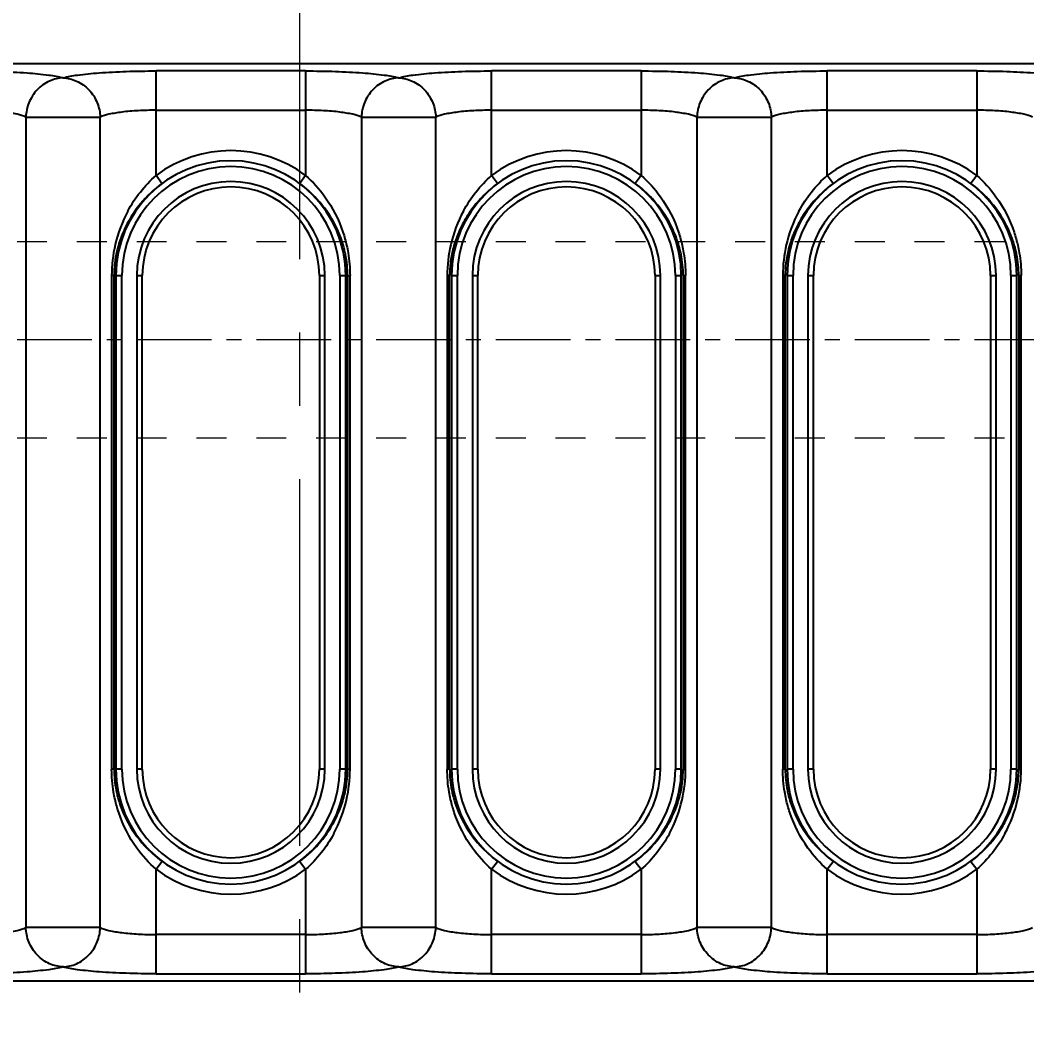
# Model space of a CAD drawing. Header units: millimetres. Extents: x 699 to 6116, y -3115 to -1923.
# Drawn here: x 1031.6 to 1082.9, y -2497.9 to -2446.8 of the extents above; entities that cross this region are included whole.
import ezdxf

# ---------------------------------------------------------------- set-up
doc = ezdxf.new("R2010")
doc.units = ezdxf.units.MM
doc.header["$LTSCALE"] = 16.335
doc.header["$PDMODE"] = 3
doc.header["$PDSIZE"] = 0.3125
doc.linetypes.add('CENTER', pattern=[0.6, 0.375, -0.075, 0.075, -0.075])
doc.linetypes.add('HIDDEN', pattern=[0.2, 0.1, -0.1])
doc.layers.get('0').update_dxf_attribs({"linetype": 'CONTINUOUS'})
doc.layers.get('Defpoints').update_dxf_attribs({"linetype": 'CONTINUOUS'})
doc.layers.add('center', color=1, linetype='CENTER', lineweight=9)
doc.layers.add('cool', color=153, linetype='HIDDEN', lineweight=9)
doc.styles.get("Standard").update_dxf_attribs({"font": 'txt', "width": 0.8})
doc.dimstyles.get("Standard").update_dxf_attribs({"dimtxt": 0.15625, "dimasz": 0.1875, "dimexe": 0.125, "dimexo": 0.0625, "dimtad": 0, "dimtih": 1, "dimtoh": 1, "dimdsep": 46, "dimtxsty": 'Standard', "dimcen": 0.09, "dimadec": 0, "dimazin": 0, "dimtp": 0.01, "dimtm": 0.01, "dimtfac": 1, "dimtofl": 0, "dimtmove": 0, "dimatfit": 3, "dimfxl": 0, "dimtolj": 1, "dimarcsym": 0})

# ---------------------------------------------------------------- blocks, each defined once
blk = doc.blocks.new('*D687')
at = {"color": 4, "lineweight": -2}
blk.add_line((1045.847, -2629.316), (1045.847, -2674.214), dxfattribs=at)
at = {"layer": 'Defpoints', "color": 0}
for p in [(1045.847, -2423.043), (1045.847, -2629.254), (1045.847, -2674.214)]:
    blk.add_point(p, dxfattribs=at)
at = {"color": 6, "insert": (1045.847, -2684.214), "char_height": 10, "attachment_point": 5, "rotation": 90}
blk.add_mtext('\\A1;0.00', dxfattribs=at)
blk = doc.blocks.new('*D746')
at = {"color": 4, "lineweight": -2}
blk.add_line((1126.21, -2444.043), (1336.786, -2444.043), dxfattribs=at)
at = {"layer": 'Defpoints', "color": 0}
for p in [(1045.847, -2423.043), (1126.147, -2444.043), (1336.786, -2444.043)]:
    blk.add_point(p, dxfattribs=at)
at = {"color": 6, "insert": (1350.119, -2444.043), "char_height": 10, "attachment_point": 5}
blk.add_mtext('\\A1;21.00', dxfattribs=at)
blk = doc.blocks.new('*D749')
at = {"color": 4, "lineweight": -2}
blk.add_line((1126.21, -2500.543), (1336.786, -2500.543), dxfattribs=at)
at = {"layer": 'Defpoints', "color": 0}
for p in [(1045.847, -2423.043), (1126.147, -2500.543), (1336.786, -2500.543)]:
    blk.add_point(p, dxfattribs=at)
at = {"color": 6, "insert": (1352.119, -2500.543), "char_height": 10, "attachment_point": 5}
blk.add_mtext('\\A1;77.50', dxfattribs=at)
blk = doc.blocks.new('*D750')
at = {"color": 4, "lineweight": -2}
blk.add_line((1201.41, -2596.043), (1336.786, -2596.043), dxfattribs=at)
at = {"layer": 'Defpoints', "color": 0}
for p in [(1045.847, -2423.043), (1201.347, -2596.043), (1336.786, -2596.043)]:
    blk.add_point(p, dxfattribs=at)
at = {"color": 6, "insert": (1354.119, -2596.043), "char_height": 10, "attachment_point": 5}
blk.add_mtext('\\A1;173.00', dxfattribs=at)
blk = doc.blocks.new('*D751')
at = {"color": 4, "lineweight": -2}
blk.add_line((1195.847, -2601.605), (1195.847, -2674.578), dxfattribs=at)
at = {"layer": 'Defpoints', "color": 0}
for p in [(1045.847, -2423.043), (1195.847, -2601.543), (1195.847, -2674.578)]:
    blk.add_point(p, dxfattribs=at)
at = {"color": 6, "insert": (1195.847, -2691.244), "char_height": 10, "attachment_point": 5, "rotation": 90}
blk.add_mtext('\\A1;150.00', dxfattribs=at)
blk = doc.blocks.new('*D752')
at = {"color": 4, "lineweight": -2}
blk.add_line((1122.847, -2447.405), (1122.847, -2674.578), dxfattribs=at)
at = {"layer": 'Defpoints', "color": 0}
for p in [(1045.847, -2423.043), (1122.847, -2447.343), (1122.847, -2674.578)]:
    blk.add_point(p, dxfattribs=at)
at = {"color": 6, "insert": (1122.847, -2689.244), "char_height": 10, "attachment_point": 5, "rotation": 90}
blk.add_mtext('\\A1;77.00', dxfattribs=at)
blk = doc.blocks.new('*D757')
at = {"color": 4, "lineweight": -2}
blk.add_line((976.485, -2500.543), (755.484, -2500.543), dxfattribs=at)
at = {"layer": 'Defpoints', "color": 0}
for p in [(1045.847, -2423.043), (755.484, -2500.543), (976.547, -2500.543)]:
    blk.add_point(p, dxfattribs=at)
at = {"color": 6, "insert": (740.151, -2500.543), "char_height": 10, "attachment_point": 5}
blk.add_mtext('\\A1;77.50', dxfattribs=at)
blk = doc.blocks.new('*D758')
at = {"color": 4, "lineweight": -2}
blk.add_line((890.285, -2596.043), (755.484, -2596.043), dxfattribs=at)
at = {"layer": 'Defpoints', "color": 0}
for p in [(1045.847, -2423.043), (755.484, -2596.043), (890.347, -2596.043)]:
    blk.add_point(p, dxfattribs=at)
at = {"color": 6, "insert": (738.151, -2596.043), "char_height": 10, "attachment_point": 5}
blk.add_mtext('\\A1;173.00', dxfattribs=at)
blk = doc.blocks.new('*D759')
at = {"color": 4, "lineweight": -2}
blk.add_line((895.847, -2600.255), (895.847, -2670.053), dxfattribs=at)
at = {"layer": 'Defpoints', "color": 0}
for p in [(1045.847, -2423.043), (895.847, -2600.193), (895.847, -2670.053)]:
    blk.add_point(p, dxfattribs=at)
at = {"color": 6, "insert": (895.847, -2686.72), "char_height": 10, "attachment_point": 5, "rotation": 90}
blk.add_mtext('\\A1;150.00', dxfattribs=at)
blk = doc.blocks.new('*D760')
at = {"color": 4, "lineweight": -2}
blk.add_line((960.347, -2429.905), (960.347, -2670.053), dxfattribs=at)
at = {"layer": 'Defpoints', "color": 0}
for p in [(1045.847, -2423.043), (960.347, -2429.843), (960.347, -2670.053)]:
    blk.add_point(p, dxfattribs=at)
at = {"color": 6, "insert": (960.347, -2685.387), "char_height": 10, "attachment_point": 5, "rotation": 90}
blk.add_mtext('\\A1;85.50', dxfattribs=at)
blk = doc.blocks.new('*D761')
at = {"color": 4, "lineweight": -2}
blk.add_line((979.847, -2503.905), (979.847, -2670.053), dxfattribs=at)
at = {"layer": 'Defpoints', "color": 0}
for p in [(1045.847, -2423.043), (979.847, -2503.843), (979.847, -2670.053)]:
    blk.add_point(p, dxfattribs=at)
at = {"color": 6, "insert": (979.847, -2684.72), "char_height": 10, "attachment_point": 5, "rotation": 90}
blk.add_mtext('\\A1;66.00', dxfattribs=at)

msp = doc.modelspace()

# ---------------------------------------------------------------- linework, layer by layer
at = {"color": 7, "linetype": 'Continuous'}
for p, q in [((1106.842, -2448.997), (986.523, -2448.997)), ((1046.136, -2449.359), (1038.52, -2449.359)), ((1038.52, -2454.682), (1038.52, -2449.359)), ((1046.136, -2449.359), (1046.136, -2454.682)), ((1063.229, -2449.359), (1055.613, -2449.359)), ((1055.613, -2454.682), (1055.613, -2449.359)), ((1063.229, -2449.359), (1063.229, -2454.682)), ((1080.323, -2449.359), (1072.707, -2449.359)), ((1072.707, -2454.682), (1072.707, -2449.359)), ((1080.323, -2449.359), (1080.323, -2454.682)), ((1031.886, -2451.71), (1035.677, -2451.71)), ((1031.886, -2451.71), (1031.886, -2492.991)), ((1035.677, -2492.991), (1035.677, -2451.71)), ((1038.52, -2451.359), (1046.136, -2451.359)), ((1048.979, -2451.71), (1052.77, -2451.71)), ((1048.979, -2451.71), (1048.979, -2492.991)), ((1052.77, -2492.991), (1052.77, -2451.71)), ((1055.613, -2451.359), (1063.229, -2451.359)), ((1066.073, -2451.71), (1069.864, -2451.71)), ((1066.073, -2451.71), (1066.073, -2492.991)), ((1069.864, -2492.991), (1069.864, -2451.71)), ((1072.707, -2451.359), (1080.323, -2451.359)), ((1038.82, -2455.084), (1038.52, -2454.682)), ((1046.136, -2454.682), (1045.836, -2455.084)), ((1055.913, -2455.084), (1055.613, -2454.682)), ((1063.229, -2454.682), (1062.929, -2455.084)), ((1073.007, -2455.084), (1072.707, -2454.682)), ((1080.323, -2454.682), (1080.023, -2455.084)), ((1036.381, -2459.782), (1036.257, -2459.782)), ((1036.257, -2459.782), (1036.257, -2484.919)), ((1036.381, -2484.919), (1036.381, -2459.782)), ((1036.476, -2459.782), (1036.777, -2459.782)), ((1036.476, -2459.782), (1036.476, -2484.919)), ((1036.777, -2484.919), (1036.777, -2459.782)), ((1037.538, -2459.782), (1037.814, -2459.782)), ((1037.538, -2459.782), (1037.538, -2484.919)), ((1037.814, -2484.919), (1037.814, -2459.782)), ((1046.842, -2459.782), (1047.117, -2459.782)), ((1046.842, -2459.782), (1046.842, -2484.919)), ((1047.117, -2484.919), (1047.117, -2459.782)), ((1047.878, -2459.782), (1048.179, -2459.782)), ((1047.878, -2459.782), (1047.878, -2484.919)), ((1048.179, -2484.919), (1048.179, -2459.782)), ((1048.275, -2459.782), (1048.399, -2459.782)), ((1048.275, -2459.782), (1048.275, -2484.919)), ((1048.399, -2484.919), (1048.399, -2459.782)), ((1053.474, -2459.782), (1053.35, -2459.782)), ((1053.35, -2459.782), (1053.35, -2484.919)), ((1053.474, -2484.919), (1053.474, -2459.782)), ((1053.57, -2459.782), (1053.871, -2459.782)), ((1053.57, -2459.782), (1053.57, -2484.919)), ((1053.871, -2484.919), (1053.871, -2459.782)), ((1054.632, -2459.782), (1054.908, -2459.782)), ((1054.632, -2459.782), (1054.632, -2484.919)), ((1054.908, -2484.919), (1054.908, -2459.782)), ((1063.935, -2459.782), (1064.211, -2459.782)), ((1063.935, -2459.782), (1063.935, -2484.919)), ((1064.211, -2484.919), (1064.211, -2459.782)), ((1064.972, -2459.782), (1065.273, -2459.782)), ((1064.972, -2459.782), (1064.972, -2484.919)), ((1065.273, -2484.919), (1065.273, -2459.782)), ((1065.368, -2459.782), (1065.493, -2459.782)), ((1065.368, -2459.782), (1065.368, -2484.919)), ((1065.493, -2484.919), (1065.493, -2459.782)), ((1070.568, -2459.782), (1070.444, -2459.782)), ((1070.444, -2459.782), (1070.444, -2484.919)), ((1070.568, -2484.919), (1070.568, -2459.782)), ((1070.663, -2459.782), (1070.964, -2459.782)), ((1070.663, -2459.782), (1070.663, -2484.919)), ((1070.964, -2484.919), (1070.964, -2459.782)), ((1071.725, -2459.782), (1072.001, -2459.782)), ((1071.725, -2459.782), (1071.725, -2484.919)), ((1072.001, -2484.919), (1072.001, -2459.782)), ((1081.029, -2459.782), (1081.304, -2459.782)), ((1081.029, -2459.782), (1081.029, -2484.919)), ((1081.304, -2484.919), (1081.304, -2459.782)), ((1082.065, -2459.782), (1082.366, -2459.782)), ((1082.065, -2459.782), (1082.065, -2484.919)), ((1082.366, -2484.919), (1082.366, -2459.782)), ((1082.462, -2459.782), (1082.586, -2459.782)), ((1082.462, -2459.782), (1082.462, -2484.919)), ((1082.586, -2484.919), (1082.586, -2459.782)), ((1036.381, -2484.919), (1036.257, -2484.919)), ((1036.777, -2484.919), (1036.476, -2484.919)), ((1037.814, -2484.919), (1037.538, -2484.919)), ((1047.117, -2484.919), (1046.842, -2484.919)), ((1048.179, -2484.919), (1047.878, -2484.919)), ((1048.275, -2484.919), (1048.399, -2484.919)), ((1053.474, -2484.919), (1053.35, -2484.919)), ((1053.871, -2484.919), (1053.57, -2484.919)), ((1054.908, -2484.919), (1054.632, -2484.919)), ((1064.211, -2484.919), (1063.935, -2484.919)), ((1065.273, -2484.919), (1064.972, -2484.919)), ((1065.368, -2484.919), (1065.493, -2484.919)), ((1070.568, -2484.919), (1070.444, -2484.919)), ((1070.964, -2484.919), (1070.663, -2484.919)), ((1072.001, -2484.919), (1071.725, -2484.919)), ((1081.304, -2484.919), (1081.029, -2484.919)), ((1082.366, -2484.919), (1082.065, -2484.919)), ((1082.462, -2484.919), (1082.586, -2484.919)), ((1038.52, -2490.02), (1038.82, -2489.618)), ((1045.836, -2489.618), (1046.136, -2490.02)), ((1055.613, -2490.02), (1055.913, -2489.618)), ((1062.929, -2489.618), (1063.229, -2490.02)), ((1072.707, -2490.02), (1073.007, -2489.618)), ((1080.023, -2489.618), (1080.323, -2490.02)), ((1038.52, -2495.343), (1038.52, -2490.02)), ((1046.136, -2490.02), (1046.136, -2495.343)), ((1055.613, -2495.343), (1055.613, -2490.02)), ((1063.229, -2490.02), (1063.229, -2495.343)), ((1072.707, -2495.343), (1072.707, -2490.02)), ((1080.323, -2490.02), (1080.323, -2495.343)), ((1035.677, -2492.991), (1031.886, -2492.991)), ((1052.77, -2492.991), (1048.979, -2492.991)), ((1069.864, -2492.991), (1066.073, -2492.991)), ((1046.136, -2493.343), (1038.52, -2493.343)), ((1063.229, -2493.343), (1055.613, -2493.343)), ((1080.323, -2493.343), (1072.707, -2493.343)), ((994.907, -2495.705), (1106.842, -2495.705)), ((1038.52, -2495.343), (1046.136, -2495.343)), ((1055.613, -2495.343), (1063.229, -2495.343)), ((1072.707, -2495.343), (1080.323, -2495.343))]:
    msp.add_line(p, q, dxfattribs=at)
for centre, radius, start, end in [((1042.328, -2459.782), 6.365, 53.254, 126.746), ((1059.421, -2459.782), 6.365, 53.254, 126.746), ((1076.515, -2459.782), 6.365, 53.254, 126.746), ((1042.328, -2459.782), 5.852, 0, 180), ((1042.328, -2459.782), 5.551, 0, 180), ((1059.421, -2459.782), 5.852, 0, 180), ((1059.421, -2459.782), 5.551, 0, 180), ((1076.515, -2459.782), 5.852, 0, 180), ((1076.515, -2459.782), 5.551, 0, 180), ((1042.328, -2459.782), 4.79, 0, 180), ((1042.562, -2460.109), 6.265, 126.6715, 140.6233), ((1042.328, -2459.782), 4.514, 0, 180), ((1042.087, -2460.116), 6.275, 42.4543, 53.3202), ((1059.421, -2459.782), 4.79, 0, 180), ((1059.655, -2460.109), 6.265, 126.6715, 140.6233), ((1059.421, -2459.782), 4.514, 0, 180), ((1059.181, -2460.116), 6.275, 42.4543, 53.3202), ((1076.515, -2459.782), 4.79, 0, 180), ((1076.749, -2460.109), 6.265, 126.6715, 140.6233), ((1076.515, -2459.782), 4.514, 0, 180), ((1076.274, -2460.116), 6.275, 42.4543, 53.3202), ((1042.432, -2460.001), 6.097, 140.6354, 149.1366), ((1059.526, -2460.001), 6.097, 140.6354, 149.1366), ((1076.619, -2460.001), 6.097, 140.6354, 149.1366), ((1043.122, -2459.749), 6.86, 151.7095, 167.0764), ((1060.215, -2459.749), 6.86, 151.7095, 167.0764), ((1077.309, -2459.749), 6.86, 151.7095, 167.0764), ((1042.285, -2459.912), 5.924, 149.1427, 157.8689), ((1059.378, -2459.912), 5.924, 149.1427, 157.8689), ((1076.472, -2459.912), 5.924, 149.1427, 157.8689), ((1042.106, -2459.839), 5.732, 157.8753, 165.8913), ((1059.2, -2459.839), 5.732, 157.8753, 165.8913), ((1076.293, -2459.839), 5.732, 157.8753, 165.8913), ((1043.242, -2459.786), 6.985, 167.0025, 179.9679), ((1060.335, -2459.786), 6.985, 167.0025, 179.9679), ((1077.429, -2459.786), 6.985, 167.0025, 179.9679), ((1041.945, -2459.797), 5.565, 165.906, 173.2916), ((1042.644, -2459.799), 5.631, 0.1707, 11.287), ((1059.038, -2459.797), 5.565, 165.906, 173.2916), ((1059.738, -2459.799), 5.631, 0.1707, 11.287), ((1076.132, -2459.797), 5.565, 165.906, 173.2916), ((1076.831, -2459.799), 5.631, 0.1707, 11.287), ((1041.836, -2459.782), 5.455, 173.3051, 179.994), ((1058.93, -2459.782), 5.455, 173.3051, 179.994), ((1076.023, -2459.782), 5.455, 173.3051, 179.994), ((1042.012, -2484.903), 5.631, 180.1708, 191.287), ((1042.328, -2484.919), 5.852, 180, 0), ((1042.328, -2484.919), 5.551, 180, 360), ((1042.328, -2484.919), 4.79, 180, 360), ((1042.328, -2484.919), 4.514, 180, 0), ((1041.414, -2484.915), 6.985, 347.0025, 359.9679), ((1042.82, -2484.919), 5.455, 353.3051, 359.994), ((1059.105, -2484.903), 5.631, 180.1708, 191.287), ((1059.421, -2484.919), 5.852, 180, 0), ((1059.421, -2484.919), 5.551, 180, 360), ((1059.421, -2484.919), 4.79, 180, 360), ((1059.421, -2484.919), 4.514, 180, 0), ((1058.507, -2484.915), 6.985, 347.0025, 359.9679), ((1059.913, -2484.919), 5.455, 353.3051, 359.994), ((1076.199, -2484.903), 5.631, 180.1708, 191.287), ((1076.515, -2484.919), 5.852, 180, 0), ((1076.515, -2484.919), 5.551, 180, 360), ((1076.515, -2484.919), 4.79, 180, 360), ((1076.515, -2484.919), 4.514, 180, 0), ((1075.601, -2484.915), 6.985, 347.0025, 359.9679), ((1077.007, -2484.919), 5.455, 353.3051, 359.994), ((1042.711, -2484.905), 5.565, 345.906, 353.2916), ((1059.804, -2484.905), 5.565, 345.906, 353.2916), ((1076.898, -2484.905), 5.565, 345.906, 353.2916), ((1041.534, -2484.952), 6.86, 331.7095, 347.0764), ((1042.549, -2484.863), 5.732, 337.8753, 345.8913), ((1058.627, -2484.952), 6.86, 331.7095, 347.0764), ((1059.643, -2484.863), 5.732, 337.8753, 345.8913), ((1075.721, -2484.952), 6.86, 331.7095, 347.0764), ((1076.736, -2484.863), 5.732, 337.8753, 345.8913), ((1042.371, -2484.789), 5.924, 329.1427, 337.8689), ((1059.465, -2484.789), 5.924, 329.1427, 337.8689), ((1076.558, -2484.789), 5.924, 329.1427, 337.8689), ((1042.223, -2484.7), 6.097, 320.6354, 329.1366), ((1059.317, -2484.7), 6.097, 320.6354, 329.1366), ((1076.41, -2484.7), 6.097, 320.6354, 329.1366), ((1042.094, -2484.593), 6.265, 306.6715, 320.6233), ((1059.188, -2484.593), 6.265, 306.6715, 320.6233), ((1076.281, -2484.593), 6.265, 306.6715, 320.6233), ((1042.568, -2484.585), 6.275, 222.4543, 233.3202), ((1059.662, -2484.585), 6.275, 222.4543, 233.3202), ((1076.755, -2484.585), 6.275, 222.4543, 233.3202), ((1042.328, -2484.919), 6.365, 233.254, 306.746), ((1059.421, -2484.919), 6.365, 233.254, 306.746), ((1076.515, -2484.919), 6.365, 233.254, 306.746)]:
    msp.add_arc(centre, radius, start, end, dxfattribs=at)
for points, knots in [([(1029.042, -2449.359), (1029.551, -2449.358), (1030.519, -2449.374), (1031.858, -2449.439), (1032.931, -2449.543), (1033.544, -2449.64), (1033.781, -2449.71)], [0, 0, 0, 0, 0.320374, 0.610618, 0.844066, 1, 1, 1, 1]), ([(1033.781, -2449.71), (1034.018, -2449.64), (1034.632, -2449.543), (1035.704, -2449.439), (1037.043, -2449.374), (1038.012, -2449.358), (1038.52, -2449.359)], [0, 0, 0, 0, 0.155949, 0.389404, 0.679649, 1, 1, 1, 1]), ([(1046.136, -2449.359), (1046.644, -2449.358), (1047.613, -2449.374), (1048.952, -2449.439), (1050.024, -2449.543), (1050.637, -2449.64), (1050.875, -2449.71)], [0, 0, 0, 0, 0.320374, 0.610618, 0.844066, 1, 1, 1, 1]), ([(1050.875, -2449.71), (1051.112, -2449.64), (1051.725, -2449.543), (1052.798, -2449.439), (1054.136, -2449.374), (1055.105, -2449.358), (1055.613, -2449.359)], [0, 0, 0, 0, 0.155949, 0.389404, 0.679649, 1, 1, 1, 1]), ([(1063.229, -2449.359), (1063.738, -2449.358), (1064.706, -2449.374), (1066.045, -2449.439), (1067.118, -2449.543), (1067.731, -2449.64), (1067.968, -2449.71)], [0, 0, 0, 0, 0.320374, 0.610618, 0.844066, 1, 1, 1, 1]), ([(1067.968, -2449.71), (1068.205, -2449.64), (1068.819, -2449.543), (1069.891, -2449.439), (1071.23, -2449.374), (1072.199, -2449.358), (1072.707, -2449.359)], [0, 0, 0, 0, 0.155949, 0.389404, 0.679649, 1, 1, 1, 1]), ([(1080.323, -2449.359), (1080.831, -2449.358), (1081.8, -2449.374), (1083.139, -2449.439), (1084.211, -2449.543), (1084.824, -2449.64), (1085.062, -2449.71)], [0, 0, 0, 0, 0.320374, 0.610618, 0.844066, 1, 1, 1, 1]), ([(1033.781, -2449.71), (1033.547, -2449.719), (1033.053, -2449.836), (1032.423, -2450.289), (1032.001, -2450.954), (1031.894, -2451.465), (1031.886, -2451.71)], [0, 0, 0, 0, 0.233579, 0.491555, 0.754782, 1, 1, 1, 1]), ([(1033.781, -2449.71), (1034.015, -2449.719), (1034.509, -2449.836), (1035.139, -2450.289), (1035.561, -2450.954), (1035.668, -2451.465), (1035.677, -2451.71)], [0, 0, 0, 0, 0.233579, 0.491555, 0.754782, 1, 1, 1, 1]), ([(1050.875, -2449.71), (1050.64, -2449.719), (1050.147, -2449.836), (1049.516, -2450.289), (1049.094, -2450.954), (1048.987, -2451.465), (1048.979, -2451.71)], [0, 0, 0, 0, 0.233579, 0.491555, 0.754782, 1, 1, 1, 1]), ([(1050.875, -2449.71), (1051.109, -2449.719), (1051.602, -2449.836), (1052.233, -2450.289), (1052.655, -2450.954), (1052.762, -2451.465), (1052.77, -2451.71)], [0, 0, 0, 0, 0.233579, 0.491555, 0.754782, 1, 1, 1, 1]), ([(1067.968, -2449.71), (1067.734, -2449.719), (1067.24, -2449.836), (1066.61, -2450.289), (1066.188, -2450.954), (1066.081, -2451.465), (1066.073, -2451.71)], [0, 0, 0, 0, 0.233579, 0.491555, 0.754782, 1, 1, 1, 1]), ([(1067.968, -2449.71), (1068.202, -2449.719), (1068.696, -2449.836), (1069.326, -2450.289), (1069.748, -2450.954), (1069.855, -2451.465), (1069.864, -2451.71)], [0, 0, 0, 0, 0.233579, 0.491555, 0.754782, 1, 1, 1, 1]), ([(1031.886, -2451.71), (1031.748, -2451.642), (1031.379, -2451.543), (1030.734, -2451.439), (1029.93, -2451.374), (1029.347, -2451.359), (1029.042, -2451.359)], [0, 0, 0, 0, 0.159969, 0.39318, 0.681951, 1, 1, 1, 1]), ([(1038.52, -2451.359), (1038.215, -2451.359), (1037.632, -2451.374), (1036.828, -2451.439), (1036.183, -2451.543), (1035.814, -2451.642), (1035.677, -2451.71)], [0, 0, 0, 0, 0.318055, 0.606823, 0.840028, 1, 1, 1, 1]), ([(1048.979, -2451.71), (1048.841, -2451.642), (1048.473, -2451.543), (1047.828, -2451.439), (1047.023, -2451.374), (1046.441, -2451.359), (1046.136, -2451.359)], [0, 0, 0, 0, 0.159969, 0.39318, 0.681951, 1, 1, 1, 1]), ([(1055.613, -2451.359), (1055.308, -2451.359), (1054.726, -2451.374), (1053.921, -2451.439), (1053.276, -2451.543), (1052.908, -2451.642), (1052.77, -2451.71)], [0, 0, 0, 0, 0.318055, 0.606823, 0.840028, 1, 1, 1, 1]), ([(1066.073, -2451.71), (1065.935, -2451.642), (1065.566, -2451.543), (1064.921, -2451.439), (1064.117, -2451.374), (1063.534, -2451.359), (1063.229, -2451.359)], [0, 0, 0, 0, 0.159969, 0.39318, 0.681951, 1, 1, 1, 1]), ([(1072.707, -2451.359), (1072.402, -2451.359), (1071.819, -2451.374), (1071.015, -2451.439), (1070.37, -2451.543), (1070.001, -2451.642), (1069.864, -2451.71)], [0, 0, 0, 0, 0.318055, 0.606823, 0.840028, 1, 1, 1, 1]), ([(1083.166, -2451.71), (1083.028, -2451.642), (1082.66, -2451.543), (1082.015, -2451.439), (1081.21, -2451.374), (1080.628, -2451.359), (1080.323, -2451.359)], [0, 0, 0, 0, 0.159969, 0.39318, 0.681951, 1, 1, 1, 1]), ([(1047.116, -2455.763), (1047.511, -2456.314), (1047.931, -2457.139), (1048.175, -2458.014), (1048.226, -2458.239)], [0, 0, 0, 0, 0.746536, 1, 1, 1, 1]), ([(1064.21, -2455.763), (1064.605, -2456.314), (1065.025, -2457.139), (1065.268, -2458.014), (1065.319, -2458.239)], [0, 0, 0, 0, 0.746536, 1, 1, 1, 1]), ([(1081.303, -2455.763), (1081.698, -2456.314), (1082.118, -2457.139), (1082.362, -2458.014), (1082.413, -2458.239)], [0, 0, 0, 0, 0.746536, 1, 1, 1, 1]), ([(1047.876, -2457.723), (1047.81, -2457.555), (1047.51, -2456.891), (1047.087, -2456.284), (1046.717, -2455.88)], [0, 0, 0, 0, 0.248204, 1, 1, 1, 1]), ([(1064.97, -2457.723), (1064.903, -2457.555), (1064.603, -2456.891), (1064.18, -2456.284), (1063.811, -2455.88)], [0, 0, 0, 0, 0.248204, 1, 1, 1, 1]), ([(1082.063, -2457.723), (1081.997, -2457.555), (1081.697, -2456.891), (1081.274, -2456.284), (1080.904, -2455.88)], [0, 0, 0, 0, 0.248204, 1, 1, 1, 1]), ([(1048.166, -2458.697), (1048.149, -2458.613), (1048.075, -2458.282), (1047.97, -2457.958), (1047.876, -2457.723)], [0, 0, 0, 0, 0.253093, 1, 1, 1, 1]), ([(1065.259, -2458.697), (1065.242, -2458.613), (1065.168, -2458.282), (1065.063, -2457.958), (1064.97, -2457.723)], [0, 0, 0, 0, 0.253093, 1, 1, 1, 1]), ([(1082.353, -2458.697), (1082.336, -2458.613), (1082.262, -2458.282), (1082.157, -2457.958), (1082.063, -2457.723)], [0, 0, 0, 0, 0.253093, 1, 1, 1, 1]), ([(1048.226, -2458.239), (1048.254, -2458.363), (1048.354, -2458.872), (1048.399, -2459.391), (1048.399, -2459.782)], [0, 0, 0, 0, 0.246522, 1, 1, 1, 1]), ([(1065.319, -2458.239), (1065.347, -2458.363), (1065.448, -2458.872), (1065.492, -2459.391), (1065.492, -2459.782)], [0, 0, 0, 0, 0.246522, 1, 1, 1, 1]), ([(1082.413, -2458.239), (1082.441, -2458.363), (1082.541, -2458.872), (1082.586, -2459.391), (1082.586, -2459.782)], [0, 0, 0, 0, 0.246522, 1, 1, 1, 1]), ([(1036.43, -2486.462), (1036.402, -2486.338), (1036.302, -2485.829), (1036.257, -2485.31), (1036.257, -2484.919)], [0, 0, 0, 0, 0.246522, 1, 1, 1, 1]), ([(1053.524, -2486.462), (1053.495, -2486.338), (1053.395, -2485.829), (1053.35, -2485.31), (1053.35, -2484.919)], [0, 0, 0, 0, 0.246522, 1, 1, 1, 1]), ([(1070.617, -2486.462), (1070.589, -2486.338), (1070.489, -2485.829), (1070.444, -2485.31), (1070.444, -2484.919)], [0, 0, 0, 0, 0.246522, 1, 1, 1, 1]), ([(1036.49, -2486.005), (1036.507, -2486.089), (1036.581, -2486.419), (1036.686, -2486.743), (1036.779, -2486.978)], [0, 0, 0, 0, 0.253093, 1, 1, 1, 1]), ([(1053.583, -2486.005), (1053.6, -2486.089), (1053.674, -2486.419), (1053.779, -2486.743), (1053.873, -2486.978)], [0, 0, 0, 0, 0.253093, 1, 1, 1, 1]), ([(1070.677, -2486.005), (1070.694, -2486.089), (1070.768, -2486.419), (1070.873, -2486.743), (1070.966, -2486.978)], [0, 0, 0, 0, 0.253093, 1, 1, 1, 1]), ([(1037.539, -2488.938), (1037.144, -2488.388), (1036.725, -2487.562), (1036.481, -2486.687), (1036.43, -2486.462)], [0, 0, 0, 0, 0.746536, 1, 1, 1, 1]), ([(1054.633, -2488.938), (1054.238, -2488.388), (1053.818, -2487.562), (1053.574, -2486.687), (1053.524, -2486.462)], [0, 0, 0, 0, 0.746536, 1, 1, 1, 1]), ([(1071.726, -2488.938), (1071.331, -2488.388), (1070.912, -2487.562), (1070.668, -2486.687), (1070.617, -2486.462)], [0, 0, 0, 0, 0.746536, 1, 1, 1, 1]), ([(1036.779, -2486.978), (1036.846, -2487.146), (1037.146, -2487.81), (1037.569, -2488.417), (1037.938, -2488.821)], [0, 0, 0, 0, 0.248204, 1, 1, 1, 1]), ([(1053.873, -2486.978), (1053.94, -2487.146), (1054.239, -2487.81), (1054.662, -2488.417), (1055.032, -2488.821)], [0, 0, 0, 0, 0.248204, 1, 1, 1, 1]), ([(1070.966, -2486.978), (1071.033, -2487.146), (1071.333, -2487.81), (1071.756, -2488.417), (1072.125, -2488.821)], [0, 0, 0, 0, 0.248204, 1, 1, 1, 1]), ([(1029.042, -2493.343), (1029.347, -2493.343), (1029.93, -2493.327), (1030.734, -2493.262), (1031.379, -2493.158), (1031.748, -2493.059), (1031.886, -2492.991)], [0, 0, 0, 0, 0.318055, 0.606823, 0.840028, 1, 1, 1, 1]), ([(1033.781, -2494.991), (1033.547, -2494.982), (1033.053, -2494.865), (1032.423, -2494.412), (1032.001, -2493.748), (1031.894, -2493.237), (1031.886, -2492.991)], [0, 0, 0, 0, 0.233579, 0.491555, 0.754782, 1, 1, 1, 1]), ([(1033.781, -2494.991), (1034.015, -2494.982), (1034.509, -2494.865), (1035.139, -2494.412), (1035.561, -2493.748), (1035.668, -2493.237), (1035.677, -2492.991)], [0, 0, 0, 0, 0.233579, 0.491555, 0.754782, 1, 1, 1, 1]), ([(1035.677, -2492.991), (1035.814, -2493.059), (1036.183, -2493.158), (1036.828, -2493.262), (1037.632, -2493.327), (1038.215, -2493.343), (1038.52, -2493.343)], [0, 0, 0, 0, 0.159969, 0.39318, 0.681951, 1, 1, 1, 1]), ([(1046.136, -2493.343), (1046.441, -2493.343), (1047.023, -2493.327), (1047.828, -2493.262), (1048.473, -2493.158), (1048.841, -2493.059), (1048.979, -2492.991)], [0, 0, 0, 0, 0.318055, 0.606823, 0.840028, 1, 1, 1, 1]), ([(1050.875, -2494.991), (1050.64, -2494.982), (1050.147, -2494.865), (1049.516, -2494.412), (1049.094, -2493.748), (1048.987, -2493.237), (1048.979, -2492.991)], [0, 0, 0, 0, 0.233579, 0.491555, 0.754782, 1, 1, 1, 1]), ([(1050.875, -2494.991), (1051.109, -2494.982), (1051.602, -2494.865), (1052.233, -2494.412), (1052.655, -2493.748), (1052.762, -2493.237), (1052.77, -2492.991)], [0, 0, 0, 0, 0.233579, 0.491555, 0.754782, 1, 1, 1, 1]), ([(1052.77, -2492.991), (1052.908, -2493.059), (1053.276, -2493.158), (1053.921, -2493.262), (1054.726, -2493.327), (1055.308, -2493.343), (1055.613, -2493.343)], [0, 0, 0, 0, 0.159969, 0.39318, 0.681951, 1, 1, 1, 1]), ([(1063.229, -2493.343), (1063.534, -2493.343), (1064.117, -2493.327), (1064.921, -2493.262), (1065.566, -2493.158), (1065.935, -2493.059), (1066.073, -2492.991)], [0, 0, 0, 0, 0.318055, 0.606823, 0.840028, 1, 1, 1, 1]), ([(1067.968, -2494.991), (1067.734, -2494.982), (1067.24, -2494.865), (1066.61, -2494.412), (1066.188, -2493.748), (1066.081, -2493.237), (1066.073, -2492.991)], [0, 0, 0, 0, 0.233579, 0.491555, 0.754782, 1, 1, 1, 1]), ([(1067.968, -2494.991), (1068.202, -2494.982), (1068.696, -2494.865), (1069.326, -2494.412), (1069.748, -2493.748), (1069.855, -2493.237), (1069.864, -2492.991)], [0, 0, 0, 0, 0.233579, 0.491555, 0.754782, 1, 1, 1, 1]), ([(1069.864, -2492.991), (1070.001, -2493.059), (1070.37, -2493.158), (1071.015, -2493.262), (1071.819, -2493.327), (1072.402, -2493.343), (1072.707, -2493.343)], [0, 0, 0, 0, 0.159969, 0.39318, 0.681951, 1, 1, 1, 1]), ([(1080.323, -2493.343), (1080.628, -2493.343), (1081.21, -2493.327), (1082.015, -2493.262), (1082.66, -2493.158), (1083.028, -2493.059), (1083.166, -2492.991)], [0, 0, 0, 0, 0.318055, 0.606823, 0.840028, 1, 1, 1, 1]), ([(1033.781, -2494.991), (1033.544, -2495.061), (1032.931, -2495.158), (1031.858, -2495.262), (1030.519, -2495.327), (1029.551, -2495.343), (1029.042, -2495.343)], [0, 0, 0, 0, 0.155949, 0.389404, 0.679649, 1, 1, 1, 1]), ([(1038.52, -2495.343), (1038.012, -2495.343), (1037.043, -2495.327), (1035.704, -2495.262), (1034.632, -2495.158), (1034.018, -2495.061), (1033.781, -2494.991)], [0, 0, 0, 0, 0.320374, 0.610618, 0.844066, 1, 1, 1, 1]), ([(1050.875, -2494.991), (1050.637, -2495.061), (1050.024, -2495.158), (1048.952, -2495.262), (1047.613, -2495.327), (1046.644, -2495.343), (1046.136, -2495.343)], [0, 0, 0, 0, 0.155949, 0.389404, 0.679649, 1, 1, 1, 1]), ([(1055.613, -2495.343), (1055.105, -2495.343), (1054.136, -2495.327), (1052.798, -2495.262), (1051.725, -2495.158), (1051.112, -2495.061), (1050.875, -2494.991)], [0, 0, 0, 0, 0.320374, 0.610618, 0.844066, 1, 1, 1, 1]), ([(1067.968, -2494.991), (1067.731, -2495.061), (1067.118, -2495.158), (1066.045, -2495.262), (1064.706, -2495.327), (1063.738, -2495.343), (1063.229, -2495.343)], [0, 0, 0, 0, 0.155949, 0.389404, 0.679649, 1, 1, 1, 1]), ([(1072.707, -2495.343), (1072.199, -2495.343), (1071.23, -2495.327), (1069.891, -2495.262), (1068.819, -2495.158), (1068.205, -2495.061), (1067.968, -2494.991)], [0, 0, 0, 0, 0.320374, 0.610618, 0.844066, 1, 1, 1, 1]), ([(1085.062, -2494.991), (1084.824, -2495.061), (1084.211, -2495.158), (1083.139, -2495.262), (1081.8, -2495.327), (1080.831, -2495.343), (1080.323, -2495.343)], [0, 0, 0, 0, 0.155949, 0.389404, 0.679649, 1, 1, 1, 1])]:
    msp.add_open_spline(points, degree=3, knots=knots, dxfattribs=at)
for points in [[(1037.081, -2456.498), (1037.447, -2455.818), (1037.938, -2455.189), (1038.52, -2454.682)], [(1046.136, -2454.682), (1046.503, -2455.001), (1046.833, -2455.368), (1047.116, -2455.763)], [(1054.175, -2456.498), (1054.541, -2455.818), (1055.031, -2455.189), (1055.613, -2454.682)], [(1063.229, -2454.682), (1063.596, -2455.001), (1063.926, -2455.368), (1064.21, -2455.763)], [(1071.268, -2456.498), (1071.634, -2455.818), (1072.125, -2455.189), (1072.707, -2454.682)], [(1080.323, -2454.682), (1080.69, -2455.001), (1081.02, -2455.368), (1081.303, -2455.763)], [(1047.574, -2488.203), (1047.209, -2488.884), (1046.718, -2489.512), (1046.136, -2490.02)], [(1064.668, -2488.203), (1064.302, -2488.884), (1063.812, -2489.512), (1063.229, -2490.02)], [(1081.761, -2488.203), (1081.396, -2488.884), (1080.905, -2489.512), (1080.323, -2490.02)], [(1038.52, -2490.02), (1038.153, -2489.7), (1037.823, -2489.334), (1037.539, -2488.938)], [(1055.613, -2490.02), (1055.246, -2489.7), (1054.916, -2489.334), (1054.633, -2488.938)], [(1072.707, -2490.02), (1072.34, -2489.7), (1072.01, -2489.334), (1071.726, -2488.938)]]:
    msp.add_open_spline(points, degree=3, dxfattribs=at)
at = {"layer": 'center', "color": 1, "linetype": 'CENTER', "ltscale": 3.047689}
msp.add_line((1045.847, -2668.043), (1045.847, -2178.043), dxfattribs=at)
at = {"layer": 'cool', "ltscale": 0.932966}
for p, q in [((866.847, -2458.043), (1316.517, -2458.043)), ((866.847, -2468.043), (1316.517, -2468.043))]:
    msp.add_line(p, q, dxfattribs=at)
at = {"layer": 'cool', "color": 1, "linetype": 'CENTER', "ltscale": 0.621977}
msp.add_line((866.847, -2463.043), (1330.847, -2463.043), dxfattribs=at)

# ---------------------------------------------------------------- dimensions: what is measured, and where the dimension line sits
for feature_location, offset, dtype, origin, picture, middle in [((890.347, -2596.043), (-134.863, 0), 0, (1045.847, -2423.043), '*D758', (738.151, -2596.043)), ((976.547, -2500.543), (-221.063, 0), 0, (1045.847, -2423.043), '*D757', (740.151, -2500.543)), ((895.847, -2600.193), (0, -69.861), 1, (1045.847, -2423.043), '*D759', (895.847, -2686.72)), ((960.347, -2429.843), (0, -240.211), 1, (1045.847, -2423.043), '*D760', (960.347, -2685.387)), ((979.847, -2503.843), (0, -166.211), 1, (1045.847, -2423.043), '*D761', (979.847, -2684.72)), ((1045.847085296, -2629.253574263), (0, -44.960473061), 1, (1045.847085296, -2423.042626892), '*D687', (1045.847085296, -2684.214047324)), ((1126.147, -2444.043), (210.639, 0), 0, (1045.847, -2423.043), '*D746', (1350.119, -2444.043)), ((1126.147, -2500.543), (210.639, 0), 0, (1045.847, -2423.043), '*D749', (1352.119, -2500.543)), ((1201.347, -2596.043), (135.439, 0), 0, (1045.847, -2423.043), '*D750', (1354.119, -2596.043)), ((1195.847, -2601.543), (0, -73.035), 1, (1045.847, -2423.043), '*D751', (1195.847, -2691.244)), ((1122.847, -2447.343), (0, -227.235), 1, (1045.847, -2423.043), '*D752', (1122.847, -2689.244))]:
    dim = msp.add_ordinate_dim(feature_location=feature_location, offset=offset, dtype=dtype, origin=origin, dimstyle='Standard', override={"dimtxt": 10, "dimasz": 10, "dimgap": 0, "dimtih": 0, "dimtoh": 0, "dimzin": 0, "dimcen": 0, "dimclrd": 4, "dimclre": 4, "dimclrt": 6, "dimadec": 2, "dimtp": 0, "dimtm": 0, "dimtzin": 0})
    dim.commit()
    dim.dimension.update_dxf_attribs({"geometry": picture, "text_midpoint": middle})

doc.saveas('drawing.dxf')
